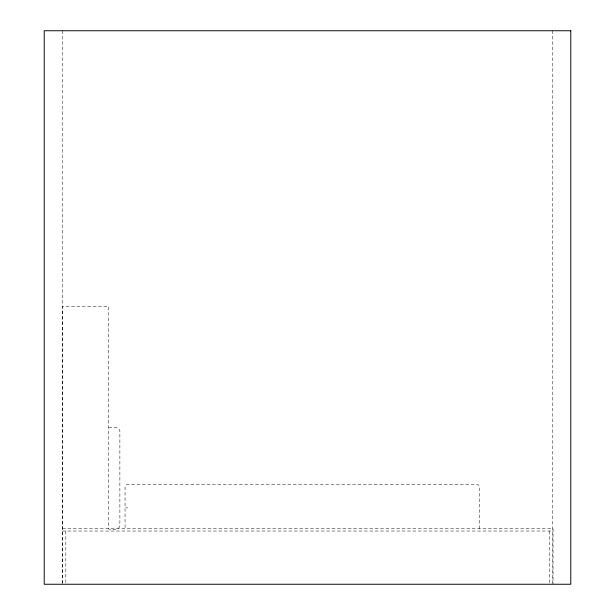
<?xml version="1.0" encoding="UTF-8"?>
<svg xmlns="http://www.w3.org/2000/svg" width="615" height="615" viewBox="0 0 615 615"><rect width="100%" height="100%" fill="white"/><g stroke="black" fill="none" stroke-linecap="round" stroke-linejoin="round"><path stroke-width="0.46" stroke-dasharray="3.08 2.31" d="M108.77 427.394C111.892 427.594 119.149 425.895 119.879 430.861L119.879 525.74C119.149 530.707 111.892 529.008 108.77 529.207L108.77 306.578L62.492 306.578L62.492 584.25M125.875 507.89L127.859 507.89M62.492 528.716L553.054 528.716L553.054 584.25M62.492 531.029L553.054 531.029M552.777 30.75L552.777 583.289M549.718 531.029L549.718 583.297M479.554 528.716L479.554 487.065L478.739 485.097L476.756 484.289L127.859 484.289L125.875 485.097L125.06 487.065L125.06 528.716M65.828 531.029L65.828 583.297M62.223 30.75L62.223 583.289"/><path stroke-width="0.92" d="M570.782 30.75L44.219 30.75L44.219 584.25L570.782 584.25L570.782 30.75"/></g></svg>
